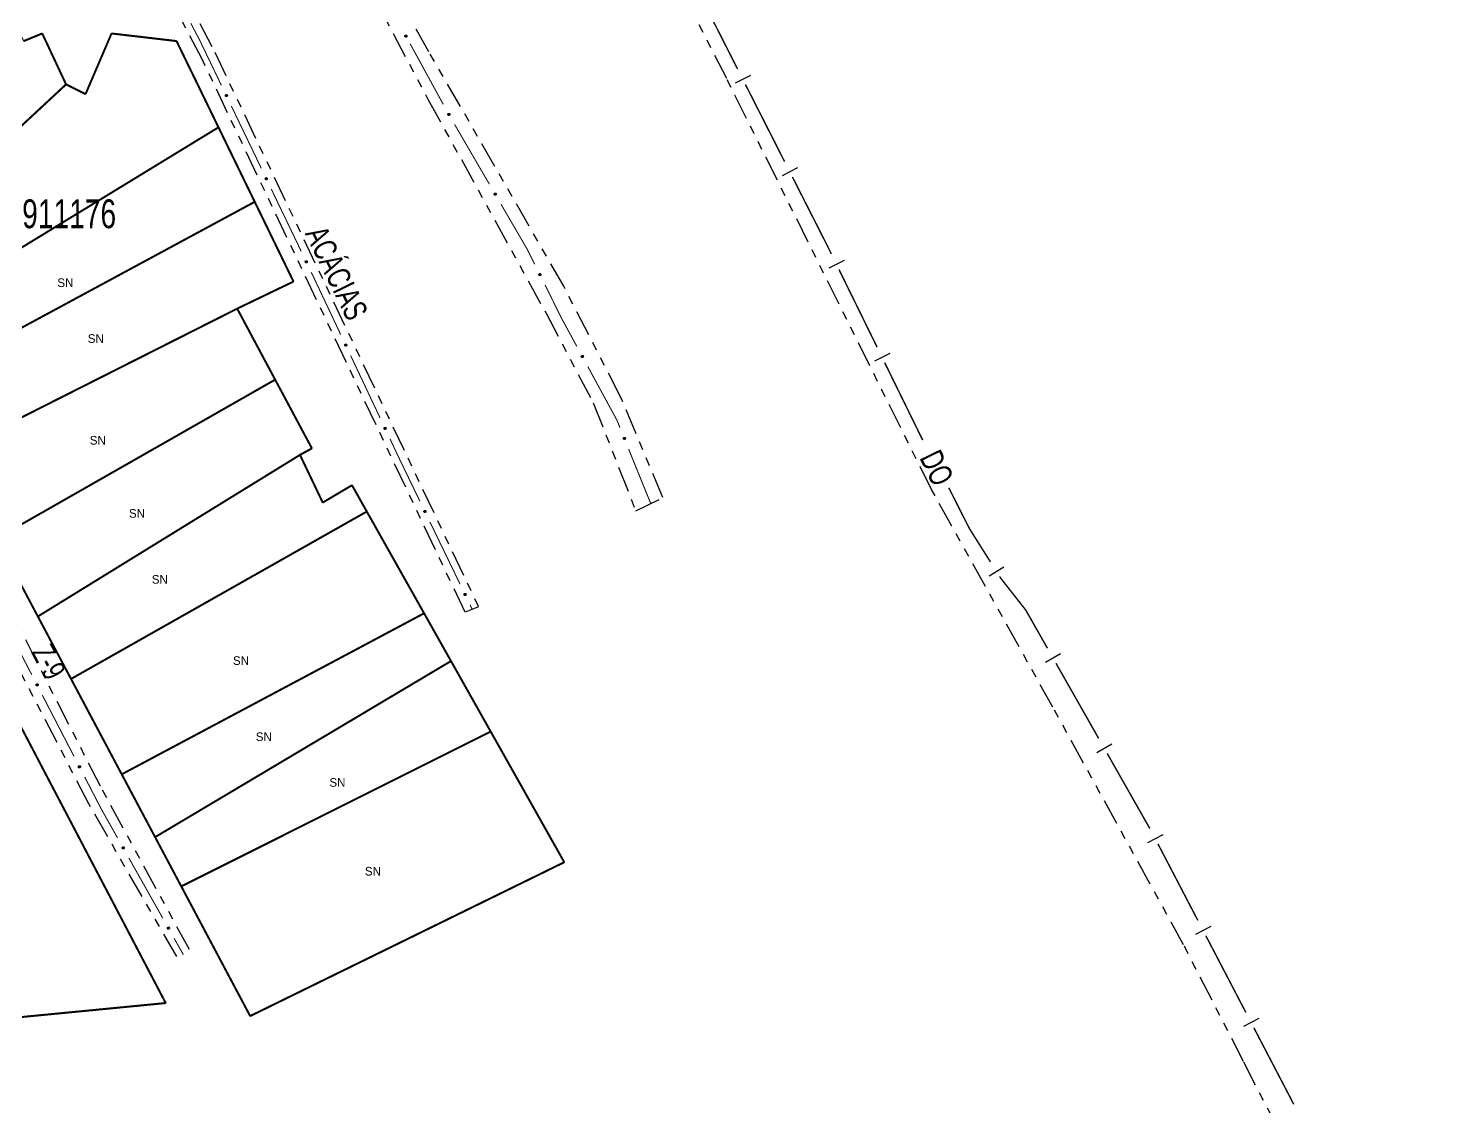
# Model space of a CAD drawing. Extents: x 205807 to 207855, y 4874692 to 4876446.
# Drawn here: x 207431.4 to 207676.4, y 4875277.3 to 4875464.5 of the extents above; entities that cross this region are included whole.
import ezdxf
from ezdxf.enums import TextEntityAlignment as Align

# ---------------------------------------------------------------- set-up
doc = ezdxf.new("R2010")
doc.units = 0
doc.header["$LTSCALE"] = 1.5
doc.header["$MEASUREMENT"] = 0
doc.linetypes.add('TRACO_25', pattern=[8, 3, -1, 1, -1, 1, -1])
for name, color, linetype in [('CD_MALHA_LOTES', 7, 'CONTINUOUS'), ('CD_TXT_QUADRA', 7, 'CONTINUOUS'), ('LM-LIM-SETORES-BAIRROS', 250, 'CONTINUOUS'), ('RU-QUADRA', 210, 'CONTINUOUS'), ('SV-EIXO-RUA-N-PAV', 6, 'CONTINUOUS'), ('SV-RUA-NAO-PAV', 7, 'CONTINUOUS'), ('SV-TXT-RUA-N-PAV', 7, 'CONTINUOUS'), ('Th_NmrPort', 1, 'CONTINUOUS')]:
    doc.layers.add(name, color=color, linetype=linetype)
doc.styles.add('ARIAL', font='ARIAL.SHX')

msp = doc.modelspace()

# ---------------------------------------------------------------- linework, layer by layer
at = {"layer": 'CD_MALHA_LOTES', "linetype": 'Continuous', "const_width": 0.35, "flags": 128}
for points in [[(207430.587256, 4875462.253434), (207433.784058, 4875463.569765)], [(207433.784058, 4875463.569765), (207437.921097, 4875454.731546)], [(207441.305946, 4875453.039121), (207445.819079, 4875463.569765)], [(207445.819079, 4875463.569765), (207457.101912, 4875462.253434)], [(207457.101912, 4875462.253434), (207464.387436, 4875447.277635)], [(207398.431183, 4875427.464701), (207424.569745, 4875442.32043), (207437.921097, 4875454.731546)], [(207437.921097, 4875454.731546), (207441.305946, 4875453.039121)], [(207406.643737, 4875412.012132), (207464.387436, 4875447.277635)], [(207464.387436, 4875447.277635), (207470.679298, 4875434.344363)], [(207411.69988, 4875402.4986), (207470.679298, 4875434.344363)], [(207470.679298, 4875434.344363), (207477.41101, 4875420.506954)], [(207477.41101, 4875420.506954), (207467.632556, 4875415.805774)], [(207417.944582, 4875390.7487), (207467.632556, 4875415.805774)], [(207467.632556, 4875415.805774), (207474.227493, 4875403.476108)], [(207425.840514, 4875375.891881), (207474.227493, 4875403.476108)], [(207474.227493, 4875403.476108), (207480.607813, 4875391.547684)], [(207480.607813, 4875391.547684), (207478.539294, 4875390.419401)], [(207433.025272, 4875362.37319), (207478.539294, 4875390.419401)], [(207478.539294, 4875390.419401), (207482.488285, 4875382.145324)], [(207482.488285, 4875382.145324), (207487.56556, 4875385.154079)], [(207487.56556, 4875385.154079), (207490.139468, 4875380.584079)], [(207438.787684, 4875351.530758), (207490.139468, 4875380.584079)], [(207490.139468, 4875380.584079), (207500.087599, 4875362.921071)], [(207433.025272, 4875362.37319), (207425.840514, 4875375.891881)], [(207438.787684, 4875351.530758), (207433.025272, 4875362.37319)], [(207447.587161, 4875334.973848), (207500.087599, 4875362.921071)], [(207500.087599, 4875362.921071), (207504.757601, 4875354.629434)], [(207453.38118, 4875324.071943), (207504.757601, 4875354.629434)], [(207504.757601, 4875354.629434), (207511.64939, 4875342.392993)], [(207447.587161, 4875334.973848), (207438.787684, 4875351.530758)], [(207428.706783, 4875345.852212), (207455.22144, 4875295.267513)], [(207457.923425, 4875315.52535), (207511.64939, 4875342.392993)], [(207511.64939, 4875342.392993), (207524.422812, 4875319.713651)], [(207453.38118, 4875324.071943), (207447.587161, 4875334.973848)], [(207457.923425, 4875315.52535), (207453.38118, 4875324.071943)], [(207524.422812, 4875319.713651), (207469.889122, 4875293.010947)], [(207469.889122, 4875293.010947), (207457.923425, 4875315.52535)], [(207455.22144, 4875295.267513), (207423.857344, 4875292.224728)]]:
    msp.add_lwpolyline(points, dxfattribs=at)
at = {"layer": 'LM-LIM-SETORES-BAIRROS', "const_width": 0.25}
for points in [[(207554.518082, 4875457.395335), (207547.724798, 4875470.768865)], [(207562.670022, 4875441.3471), (207555.876738, 4875454.72063)], [(207570.142032, 4875426.637402), (207564.028679, 4875438.672394)], [(207570.362872, 4875426.187335), (207570.142032, 4875426.637402)], [(207570.803381, 4875425.289587), (207570.362872, 4875426.187335)], [(207578.732549, 4875409.130122), (207572.124909, 4875422.596343)], [(207586.661716, 4875392.970657), (207580.054077, 4875406.436878)], [(207591.53503, 4875384.01935), (207591.186359, 4875384.708265)], [(207594.780785, 4875377.606285), (207591.53503, 4875384.01935)], [(207595.214608, 4875376.919475), (207594.780785, 4875377.606285)], [(207598.418818, 4875371.846701), (207595.214608, 4875376.919475)], [(207600.235645, 4875368.970375), (207600.020923, 4875369.310314)], [(207600.605057, 4875368.500215), (207600.235645, 4875368.970375)], [(207604.563565, 4875363.462114), (207600.605057, 4875368.500215)], [(207604.85639, 4875362.94669), (207604.563565, 4875363.462114)], [(207608.314187, 4875356.860341), (207604.85639, 4875362.94669)], [(207617.205665, 4875341.209731), (207609.7961, 4875354.251906)], [(207626.097143, 4875325.55912), (207618.687578, 4875338.601295)], [(207634.436325, 4875309.60767), (207627.497835, 4875322.906443)], [(207642.762513, 4875293.649143), (207635.824023, 4875306.947916)], [(207651.088701, 4875277.690616), (207644.150211, 4875290.989389)]]:
    msp.add_lwpolyline(points, dxfattribs=at)
at = {"layer": 'LM-LIM-SETORES-BAIRROS'}
for points in [[(207556.761206, 4875456.291527), (207554.0865, 4875454.93287)], [(207564.913146, 4875440.243291), (207562.23844, 4875438.884634)], [(207573.031022, 4875424.154855), (207570.337778, 4875422.833327)], [(207580.960189, 4875407.99539), (207578.266945, 4875406.673862)], [(207600.755082, 4875370.956829), (207598.218695, 4875369.354723)], [(207610.606346, 4875355.862341), (207607.997911, 4875354.380428)], [(207619.497824, 4875340.21173), (207616.889389, 4875338.729817)], [(207628.365146, 4875324.486877), (207625.705391, 4875323.099179)], [(207636.691334, 4875308.52835), (207634.03158, 4875307.140652)], [(207645.017522, 4875292.569823), (207642.357768, 4875291.182125)]]:
    msp.add_lwpolyline(points, dxfattribs=at)
at = {"layer": 'RU-QUADRA', "linetype": 'Continuous', "const_width": 0.18, "flags": 128}
for points in [[(207394.576215, 4875529.19824), (207357.154821, 4875511.333756), (207398.431183, 4875427.464701), (207469.889122, 4875293.010947), (207524.422812, 4875319.713651), (207487.56556, 4875385.154079), (207482.488285, 4875382.145324), (207478.539294, 4875390.419401), (207480.607813, 4875391.547684), (207467.632556, 4875415.805774), (207477.41101, 4875420.506954), (207457.101912, 4875462.253434), (207445.819079, 4875463.569765), (207441.305946, 4875453.039121), (207437.921097, 4875454.731546), (207433.784058, 4875463.569765), (207430.587256, 4875462.253434), (207403.226387, 4875516.222983), (207402.098104, 4875515.282747)], [(207350.573168, 4875500.050923), (207347.75246, 4875502.495537), (207344.367611, 4875503.435773), (207342.299091, 4875503.435773), (207283.440315, 4875473.160172), (207339.38436, 4875365.409122), (207337.503888, 4875364.280839), (207379.626462, 4875287.933672), (207455.22144, 4875295.267513), (207428.706783, 4875345.852212), (207424.19365, 4875356.006762)]]:
    msp.add_lwpolyline(points, close=True, dxfattribs=at)
at = {"layer": 'SV-EIXO-RUA-N-PAV', "const_width": 0.18}
for points in [[(207459.581652, 4875465.342661), (207460.973991, 4875462.685332)], [(207460.973991, 4875462.685332), (207461.119812, 4875462.407027)], [(207461.119812, 4875462.407027), (207464.885176, 4875454.579814)], [(207497.658482, 4875461.790399), (207503.416231, 4875451.261945)], [(207466.619207, 4875450.975215), (207471.821299, 4875440.161416)], [(207505.38385, 4875447.779752), (207511.418731, 4875437.407664)], [(207473.55533, 4875436.556817), (207478.757422, 4875425.743018)], [(207513.430358, 4875433.950301), (207517.956518, 4875426.171235)], [(207517.956518, 4875426.171235), (207518.033505, 4875426.038918)], [(207518.033505, 4875426.038918), (207519.302231, 4875423.490337)], [(207480.489566, 4875422.137519), (207485.616646, 4875411.287955)], [(207521.084828, 4875419.909506), (207523.758724, 4875414.538261)], [(207523.758724, 4875414.538261), (207524.053305, 4875413.946514)], [(207524.053305, 4875413.946514), (207526.60393, 4875409.256198)], [(207487.325673, 4875407.671433), (207492.452754, 4875396.821869)], [(207528.514874, 4875405.742184), (207533.292234, 4875396.95715)], [(207533.292234, 4875396.95715), (207533.55825, 4875396.467975)], [(207533.55825, 4875396.467975), (207534.100514, 4875395.130553)], [(207494.161781, 4875393.205348), (207495.870808, 4875389.588826)], [(207535.603491, 4875391.423659), (207539.360933, 4875382.156425)], [(207495.870808, 4875389.588826), (207496.015769, 4875389.28207)], [(207496.015769, 4875389.28207), (207499.354951, 4875382.387402)], [(207539.360933, 4875382.156425), (207539.446036, 4875381.94653)], [(207501.098486, 4875378.787391), (207506.329092, 4875367.987355)], [(207508.072627, 4875364.387343), (207508.489432, 4875363.526733)], [(207426.445419, 4875362.913222), (207431.964268, 4875352.257599)], [(207433.803884, 4875348.705725), (207439.322733, 4875338.050101)], [(207441.162349, 4875334.498227), (207443.921773, 4875329.170415)], [(207443.921773, 4875329.170415), (207444.062243, 4875328.899201)], [(207444.062243, 4875328.899201), (207446.857972, 4875323.938153)], [(207448.821759, 4875320.453394), (207454.713118, 4875309.999118)], [(207456.676905, 4875306.51436), (207458.149745, 4875303.900791)], [(207458.149745, 4875303.900791), (207458.284063, 4875303.662442)]]:
    msp.add_lwpolyline(points, dxfattribs=at)
at = {"layer": 'SV-EIXO-RUA-N-PAV'}
for points in [[(207496.965448, 4875463.287086), (207497.012574, 4875463.274004), (207497.050401, 4875463.253123), (207497.076939, 4875463.226627), (207497.094284, 4875463.197098), (207497.108627, 4875463.16489), (207497.115923, 4875463.129228), (207497.115253, 4875463.087853), (207497.102461, 4875463.040487), (207497.078524, 4875463.003142), (207497.05394, 4875462.975735), (207497.02419, 4875462.955876), (207496.992669, 4875462.942467), (207496.955374, 4875462.936113), (207496.913451, 4875462.937201), (207496.866133, 4875462.951217), (207496.829189, 4875462.971942), (207496.804193, 4875462.998244), (207496.784417, 4875463.028278), (207496.770169, 4875463.061335), (207496.763209, 4875463.096384), (207496.764381, 4875463.138592), (207496.778832, 4875463.185111), (207496.799082, 4875463.222194), (207496.825027, 4875463.247552), (207496.855034, 4875463.266356), (207496.887164, 4875463.281135), (207496.922707, 4875463.289961), (207496.965448, 4875463.287086)], [(207465.789104, 4875452.954713), (207465.835485, 4875452.939196), (207465.872175, 4875452.916375), (207465.897298, 4875452.888534), (207465.913083, 4875452.858143), (207465.92573, 4875452.825232), (207465.93116, 4875452.789238), (207465.928339, 4875452.747954), (207465.913099, 4875452.701318), (207465.887252, 4875452.665269), (207465.861274, 4875452.639179), (207465.830532, 4875452.620894), (207465.798355, 4875452.609144), (207465.76078, 4875452.604739), (207465.71897, 4875452.608008), (207465.672447, 4875452.624466), (207465.63663, 4875452.647085), (207465.613038, 4875452.674653), (207465.594851, 4875452.705675), (207465.582342, 4875452.739429), (207465.577215, 4875452.774792), (207465.580582, 4875452.816882), (207465.597435, 4875452.862586), (207465.619587, 4875452.898566), (207465.646816, 4875452.922539), (207465.677761, 4875452.939756), (207465.710616, 4875452.952843), (207465.74657, 4875452.959808), (207465.789104, 4875452.954713)], [(207504.400926, 4875449.687983), (207504.448382, 4875449.676154), (207504.48675, 4875449.656284), (207504.513981, 4875449.630501), (207504.532103, 4875449.601442), (207504.547294, 4875449.569626), (207504.555533, 4875449.53417), (207504.555961, 4875449.492791), (207504.544429, 4875449.445103), (207504.521491, 4875449.407136), (207504.497642, 4875449.379087), (207504.468429, 4875449.358446), (207504.437274, 4875449.344206), (207504.400161, 4875449.336866), (207504.358224, 4875449.336842), (207504.310552, 4875449.349598), (207504.273071, 4875449.369336), (207504.247387, 4875449.394966), (207504.226821, 4875449.424466), (207504.211701, 4875449.457134), (207504.203814, 4875449.491985), (207504.203866, 4875449.534209), (207504.21708, 4875449.581095), (207504.23634, 4875449.618703), (207504.261602, 4875449.64474), (207504.291101, 4875449.664333), (207504.322827, 4875449.679957), (207504.358124, 4875449.689723), (207504.400926, 4875449.687983)], [(207472.725227, 4875438.536315), (207472.771608, 4875438.520798), (207472.808298, 4875438.497977), (207472.833421, 4875438.470136), (207472.849206, 4875438.439745), (207472.861853, 4875438.406834), (207472.867284, 4875438.37084), (207472.864462, 4875438.329556), (207472.849222, 4875438.28292), (207472.823375, 4875438.246871), (207472.797397, 4875438.220781), (207472.766655, 4875438.202496), (207472.734478, 4875438.190746), (207472.696903, 4875438.186341), (207472.655093, 4875438.18961), (207472.60857, 4875438.206068), (207472.572754, 4875438.228688), (207472.549161, 4875438.256255), (207472.530974, 4875438.287278), (207472.518465, 4875438.321031), (207472.513338, 4875438.356395), (207472.516705, 4875438.398484), (207472.533558, 4875438.444188), (207472.55571, 4875438.480168), (207472.582939, 4875438.504142), (207472.613884, 4875438.521359), (207472.646739, 4875438.534445), (207472.682694, 4875438.54141), (207472.725227, 4875438.536315)], [(207512.447433, 4875435.858532), (207512.49489, 4875435.846703), (207512.533258, 4875435.826833), (207512.560488, 4875435.80105), (207512.57861, 4875435.771991), (207512.593802, 4875435.740175), (207512.602041, 4875435.704719), (207512.602468, 4875435.66334), (207512.590937, 4875435.615652), (207512.567999, 4875435.577685), (207512.544149, 4875435.549636), (207512.514937, 4875435.528995), (207512.483782, 4875435.514755), (207512.446669, 4875435.507415), (207512.404731, 4875435.507391), (207512.357059, 4875435.520147), (207512.319578, 4875435.539885), (207512.293894, 4875435.565515), (207512.273329, 4875435.595015), (207512.258209, 4875435.627682), (207512.250322, 4875435.662534), (207512.250374, 4875435.704758), (207512.263587, 4875435.751644), (207512.282847, 4875435.789252), (207512.30811, 4875435.815289), (207512.337608, 4875435.834881), (207512.369334, 4875435.850506), (207512.404631, 4875435.860272), (207512.447433, 4875435.858532)], [(207479.66135, 4875424.117917), (207479.707732, 4875424.1024), (207479.744421, 4875424.079579), (207479.769544, 4875424.051738), (207479.785329, 4875424.021347), (207479.797976, 4875423.988436), (207479.803407, 4875423.952443), (207479.800585, 4875423.911158), (207479.785346, 4875423.864522), (207479.759498, 4875423.828473), (207479.73352, 4875423.802383), (207479.702778, 4875423.784098), (207479.670601, 4875423.772348), (207479.633026, 4875423.767944), (207479.591217, 4875423.771212), (207479.544693, 4875423.78767), (207479.508877, 4875423.81029), (207479.485284, 4875423.837857), (207479.467098, 4875423.86888), (207479.454589, 4875423.902634), (207479.449462, 4875423.937997), (207479.452828, 4875423.980087), (207479.469681, 4875424.02579), (207479.491833, 4875424.06177), (207479.519062, 4875424.085744), (207479.550007, 4875424.102961), (207479.582862, 4875424.116047), (207479.618817, 4875424.123012), (207479.66135, 4875424.117917)], [(207520.228043, 4875421.877603), (207520.27463, 4875421.862714), (207520.311625, 4875421.840392), (207520.337122, 4875421.812893), (207520.353317, 4875421.782718), (207520.366407, 4875421.749981), (207520.372324, 4875421.714064), (207520.37006, 4875421.672745), (207520.355453, 4875421.625907), (207520.330095, 4875421.589513), (207520.304472, 4875421.563073), (207520.27398, 4875421.544375), (207520.241965, 4875421.532191), (207520.204453, 4875421.527279), (207520.162603, 4875421.529981), (207520.115861, 4875421.54581), (207520.079742, 4875421.567943), (207520.055779, 4875421.595189), (207520.037175, 4875421.625963), (207520.024211, 4875421.659544), (207520.018606, 4875421.694835), (207520.021404, 4875421.736967), (207520.037637, 4875421.782894), (207520.059301, 4875421.81917), (207520.086203, 4875421.843509), (207520.116913, 4875421.861143), (207520.149588, 4875421.874672), (207520.185445, 4875421.882123), (207520.228043, 4875421.877603)], [(207486.509298, 4875409.656633), (207486.555571, 4875409.640795), (207486.592102, 4875409.617721), (207486.617032, 4875409.589706), (207486.632606, 4875409.559206), (207486.645025, 4875409.526209), (207486.650206, 4875409.490178), (207486.647098, 4875409.448915), (207486.631536, 4875409.402385), (207486.60544, 4875409.366516), (207486.579282, 4875409.340606), (207486.548414, 4875409.322535), (207486.516156, 4875409.311008), (207486.478552, 4875409.306864), (207486.436766, 4875409.310422), (207486.390357, 4875409.327202), (207486.354699, 4875409.350069), (207486.331297, 4875409.377799), (207486.313326, 4875409.408947), (207486.301051, 4875409.442786), (207486.296169, 4875409.478184), (207486.299827, 4875409.52025), (207486.316996, 4875409.565836), (207486.339397, 4875409.601661), (207486.366791, 4875409.625446), (207486.397855, 4875409.642448), (207486.430799, 4875409.655306), (207486.466802, 4875409.662022), (207486.509298, 4875409.656633)], [(207527.587466, 4875407.678004), (207527.634562, 4875407.66481), (207527.67234, 4875407.643841), (207527.698814, 4875407.617282), (207527.71609, 4875407.587712), (207527.730356, 4875407.55547), (207527.737568, 4875407.519791), (207527.7368, 4875407.478417), (207527.723896, 4875407.431082), (207527.699871, 4875407.393794), (207527.675222, 4875407.366445), (207527.645425, 4875407.346656), (207527.613872, 4875407.333322), (207527.576562, 4875407.327056), (207527.534642, 4875407.328244), (207527.487358, 4875407.342371), (207527.450463, 4875407.363183), (207527.425529, 4875407.389544), (207527.405825, 4875407.419625), (207527.391654, 4875407.452716), (207527.384777, 4875407.487781), (207527.386049, 4875407.529986), (207527.40061, 4875407.576471), (207527.420948, 4875407.613506), (207527.446952, 4875407.638803), (207527.477004, 4875407.657536), (207527.509168, 4875407.672238), (207527.544733, 4875407.680981), (207527.587466, 4875407.678004)], [(207493.345406, 4875395.190547), (207493.391679, 4875395.174709), (207493.42821, 4875395.151635), (207493.453139, 4875395.123621), (207493.468714, 4875395.093121), (207493.481133, 4875395.060123), (207493.486314, 4875395.024093), (207493.483206, 4875394.982829), (207493.467644, 4875394.936299), (207493.441547, 4875394.900431), (207493.41539, 4875394.874521), (207493.384521, 4875394.85645), (207493.352264, 4875394.844922), (207493.31466, 4875394.840778), (207493.272873, 4875394.844336), (207493.226465, 4875394.861116), (207493.190806, 4875394.883983), (207493.167405, 4875394.911713), (207493.149434, 4875394.942861), (207493.137159, 4875394.976701), (207493.132277, 4875395.012098), (207493.135935, 4875395.054164), (207493.153104, 4875395.09975), (207493.175505, 4875395.135576), (207493.202899, 4875395.15936), (207493.233963, 4875395.176362), (207493.266907, 4875395.189221), (207493.302909, 4875395.195937), (207493.345406, 4875395.190547)], [(207534.900029, 4875393.45162), (207534.945339, 4875393.433206), (207534.980514, 4875393.408114), (207535.003829, 4875393.378742), (207535.017664, 4875393.347415), (207535.028208, 4875393.313772), (207535.031355, 4875393.277507), (207535.025932, 4875393.236483), (207535.007778, 4875393.190902), (207534.979706, 4875393.156557), (207534.952133, 4875393.132159), (207534.920298, 4875393.115852), (207534.887443, 4875393.106157), (207534.849665, 4875393.104134), (207534.808145, 4875393.110035), (207534.762753, 4875393.129398), (207534.728437, 4875393.154234), (207534.706632, 4875393.183236), (207534.69044, 4875393.215345), (207534.680088, 4875393.249821), (207534.677204, 4875393.285438), (207534.683221, 4875393.327231), (207534.702926, 4875393.37178), (207534.727306, 4875393.406289), (207534.755994, 4875393.428496), (207534.787965, 4875393.443724), (207534.82158, 4875393.45471), (207534.857903, 4875393.459391), (207534.900029, 4875393.45162)], [(207500.263163, 4875380.764692), (207500.309586, 4875380.749297), (207500.346336, 4875380.726573), (207500.371532, 4875380.698799), (207500.387397, 4875380.668449), (207500.400131, 4875380.635572), (207500.405656, 4875380.599593), (207500.402943, 4875380.558301), (207500.387827, 4875380.511625), (207500.362075, 4875380.475508), (207500.336166, 4875380.449349), (207500.305472, 4875380.430984), (207500.273326, 4875380.419148), (207500.235763, 4875380.414645), (207500.193945, 4875380.417803), (207500.147378, 4875380.434138), (207500.111502, 4875380.456663), (207500.087837, 4875380.484168), (207500.069569, 4875380.515143), (207500.056971, 4875380.548864), (207500.051751, 4875380.584213), (207500.055006, 4875380.626312), (207500.071738, 4875380.67206), (207500.093796, 4875380.708098), (207500.120961, 4875380.732143), (207500.151861, 4875380.749442), (207500.184681, 4875380.762615), (207500.220617, 4875380.769675), (207500.263163, 4875380.764692)], [(207507.237304, 4875366.364644), (207507.283726, 4875366.34925), (207507.320476, 4875366.326526), (207507.345672, 4875366.298751), (207507.361537, 4875366.268402), (207507.374271, 4875366.235525), (207507.379797, 4875366.199545), (207507.377084, 4875366.158254), (207507.361968, 4875366.111577), (207507.336215, 4875366.075461), (207507.310307, 4875366.049302), (207507.279613, 4875366.030936), (207507.247467, 4875366.019101), (207507.209904, 4875366.014597), (207507.168086, 4875366.017755), (207507.121518, 4875366.034091), (207507.085643, 4875366.056616), (207507.061977, 4875366.084121), (207507.043709, 4875366.115095), (207507.031111, 4875366.148816), (207507.025891, 4875366.184166), (207507.029146, 4875366.226264), (207507.045879, 4875366.272012), (207507.067936, 4875366.30805), (207507.095101, 4875366.332096), (207507.126001, 4875366.349394), (207507.158821, 4875366.362567), (207507.194757, 4875366.369627), (207507.237304, 4875366.364644)], [(207432.915745, 4875350.659872), (207432.962564, 4875350.64573), (207432.999911, 4875350.624002), (207433.025844, 4875350.596914), (207433.042519, 4875350.567002), (207433.056131, 4875350.534478), (207433.062621, 4875350.49866), (207433.061019, 4875350.457311), (207433.047162, 4875350.410245), (207433.022389, 4875350.37345), (207432.997192, 4875350.346604), (207432.967003, 4875350.327421), (207432.935187, 4875350.314726), (207432.897758, 4875350.309215), (207432.85587, 4875350.311249), (207432.808881, 4875350.326328), (207432.772413, 4875350.34788), (207432.748017, 4875350.37474), (207432.728924, 4875350.405213), (207432.715424, 4875350.438583), (207432.709256, 4875350.473779), (207432.71138, 4875350.51595), (207432.726877, 4875350.562131), (207432.747958, 4875350.598749), (207432.774468, 4875350.623515), (207432.804892, 4875350.641638), (207432.837346, 4875350.655687), (207432.87308, 4875350.66371), (207432.915745, 4875350.659872)], [(207440.27421, 4875336.452374), (207440.321029, 4875336.438232), (207440.358376, 4875336.416504), (207440.384309, 4875336.389416), (207440.400984, 4875336.359504), (207440.414596, 4875336.326981), (207440.421086, 4875336.291163), (207440.419484, 4875336.249813), (207440.405627, 4875336.202748), (207440.380854, 4875336.165952), (207440.355657, 4875336.139107), (207440.325468, 4875336.119923), (207440.293652, 4875336.107229), (207440.256223, 4875336.101718), (207440.214335, 4875336.103751), (207440.167346, 4875336.11883), (207440.130878, 4875336.140383), (207440.106482, 4875336.167242), (207440.087389, 4875336.197715), (207440.073889, 4875336.231085), (207440.067721, 4875336.266281), (207440.069845, 4875336.308452), (207440.085342, 4875336.354633), (207440.106423, 4875336.391251), (207440.132933, 4875336.416017), (207440.163357, 4875336.43414), (207440.195811, 4875336.44819), (207440.231545, 4875336.456212), (207440.27421, 4875336.452374)], [(207447.865227, 4875322.37499), (207447.912516, 4875322.362509), (207447.950606, 4875322.342111), (207447.977479, 4875322.315955), (207447.995199, 4875322.28665), (207448.00995, 4875322.254627), (207448.0177, 4875322.219061), (207448.017557, 4875322.17768), (207448.005369, 4875322.130155), (207447.98191, 4875322.092509), (207447.957676, 4875322.064791), (207447.928182, 4875322.044554), (207447.896834, 4875322.030745), (207447.859623, 4875322.023917), (207447.81769, 4875322.024471), (207447.770198, 4875322.037883), (207447.732992, 4875322.058136), (207447.707664, 4875322.084118), (207447.687507, 4875322.113898), (207447.672839, 4875322.146771), (207447.665433, 4875322.181727), (207447.666067, 4875322.223947), (207447.679925, 4875322.270646), (207447.699701, 4875322.307985), (207447.725321, 4875322.333671), (207447.755086, 4875322.352856), (207447.787025, 4875322.368042), (207447.822453, 4875322.37732), (207447.865227, 4875322.37499)], [(207455.720373, 4875308.435956), (207455.767662, 4875308.423474), (207455.805752, 4875308.403077), (207455.832625, 4875308.376921), (207455.850345, 4875308.347616), (207455.865097, 4875308.315593), (207455.872846, 4875308.280026), (207455.872703, 4875308.238646), (207455.860516, 4875308.191121), (207455.837056, 4875308.153474), (207455.812823, 4875308.125757), (207455.783329, 4875308.10552), (207455.75198, 4875308.091711), (207455.714769, 4875308.084883), (207455.672836, 4875308.085437), (207455.625344, 4875308.098849), (207455.588139, 4875308.119101), (207455.56281, 4875308.145083), (207455.542653, 4875308.174863), (207455.527985, 4875308.207736), (207455.520579, 4875308.242693), (207455.521213, 4875308.284913), (207455.535072, 4875308.331612), (207455.554848, 4875308.36895), (207455.580467, 4875308.394637), (207455.610233, 4875308.413821), (207455.642171, 4875308.429008), (207455.677599, 4875308.438286), (207455.720373, 4875308.435956)]]:
    msp.add_lwpolyline(points, close=True, dxfattribs=at)
for points in [[(207496.763209, 4875463.096384), (207496.866133, 4875462.951217)], [(207496.764381, 4875463.138592), (207496.913451, 4875462.937201)], [(207496.768524, 4875463.113798), (207496.885662, 4875462.950793)], [(207496.769329, 4875463.075357), (207496.844153, 4875462.966973)], [(207496.770169, 4875463.061335), (207496.829189, 4875462.971942)], [(207496.774791, 4875463.159216), (207496.932502, 4875462.939083)], [(207496.778832, 4875463.185111), (207496.955374, 4875462.936113)], [(207496.78912, 4875463.201268), (207496.970831, 4875462.942936)], [(207496.799082, 4875463.222194), (207496.992669, 4875462.942467)], [(207496.813045, 4875463.231459), (207497.006541, 4875462.951578)], [(207496.825027, 4875463.247552), (207497.02419, 4875462.955876)], [(207496.840898, 4875463.254468), (207497.035929, 4875462.966094)], [(207496.855034, 4875463.266356), (207497.05394, 4875462.975735)], [(207496.873877, 4875463.270948), (207497.06541, 4875462.994659)], [(207496.887164, 4875463.281135), (207497.078524, 4875463.003142)], [(207496.907081, 4875463.28133), (207497.08868, 4875463.026047)], [(207496.922707, 4875463.289961), (207497.102461, 4875463.040487)], [(207496.942903, 4875463.286923), (207497.105515, 4875463.066359)], [(207496.965448, 4875463.287086), (207497.115253, 4875463.087853)], [(207496.990828, 4875463.278917), (207497.11167, 4875463.114827)], [(207497.012574, 4875463.274004), (207497.115923, 4875463.129228)], [(207497.034189, 4875463.262194), (207497.107162, 4875463.154353)], [(207497.050401, 4875463.253123), (207497.108627, 4875463.16489)], [(207465.577215, 4875452.774792), (207465.672447, 4875452.624466)], [(207465.580582, 4875452.816882), (207465.71897, 4875452.608008)], [(207465.582233, 4875452.753475), (207465.651316, 4875452.641345)], [(207465.582342, 4875452.739429), (207465.63663, 4875452.647085)], [(207465.58343, 4875452.791906), (207465.691927, 4875452.623026)], [(207465.592051, 4875452.836937), (207465.738094, 4875452.608895)], [(207465.597435, 4875452.862586), (207465.76078, 4875452.604739)], [(207465.608549, 4875452.878186), (207465.776572, 4875452.610749)], [(207465.619587, 4875452.898566), (207465.798355, 4875452.609144)], [(207465.634013, 4875452.907092), (207465.812683, 4875452.617521)], [(207465.646816, 4875452.922539), (207465.830532, 4875452.620894)], [(207465.663026, 4875452.92862), (207465.842786, 4875452.630488)], [(207465.677761, 4875452.939756), (207465.861274, 4875452.639179)], [(207465.696818, 4875452.943361), (207465.873713, 4875452.65748)], [(207465.710616, 4875452.952843), (207465.887252, 4875452.665269)], [(207465.730516, 4875452.952002), (207465.898586, 4875452.687615)], [(207465.74657, 4875452.959808), (207465.913099, 4875452.701318)], [(207465.766581, 4875452.955723), (207465.917496, 4875452.726996)], [(207465.789104, 4875452.954713), (207465.928339, 4875452.747954)], [(207465.814025, 4875452.945234), (207465.926164, 4875452.775078)], [(207465.835485, 4875452.939196), (207465.93116, 4875452.789238)], [(207465.856456, 4875452.926277), (207465.923719, 4875452.814785)], [(207465.872175, 4875452.916375), (207465.92573, 4875452.825232)], [(207504.250052, 4875449.628335), (207504.450901, 4875449.353682)], [(207504.261602, 4875449.64474), (207504.468429, 4875449.358446)], [(207504.277285, 4875449.652074), (207504.479893, 4875449.368972)], [(207504.291101, 4875449.664333), (207504.497642, 4875449.379087)], [(207504.309816, 4875449.669422), (207504.508606, 4875449.398308)], [(207504.322827, 4875449.679957), (207504.521491, 4875449.407136)], [(207504.342732, 4875449.680681), (207504.531036, 4875449.430303)], [(207504.358124, 4875449.689723), (207504.544429, 4875449.445103)], [(207504.378393, 4875449.687222), (207504.546797, 4875449.471047)], [(207504.400926, 4875449.687983), (207504.555961, 4875449.492791)], [(207504.426514, 4875449.680489), (207504.551664, 4875449.519661)], [(207504.448382, 4875449.676154), (207504.555533, 4875449.53417)], [(207504.470303, 4875449.664922), (207504.546109, 4875449.559053)], [(207504.48675, 4875449.656284), (207504.547294, 4875449.569626)], [(207504.203814, 4875449.491985), (207504.310552, 4875449.349598)], [(207504.203866, 4875449.534209), (207504.358224, 4875449.336842)], [(207504.208666, 4875449.509534), (207504.330085, 4875449.349692)], [(207504.21049, 4875449.471128), (207504.288162, 4875449.364766)], [(207504.211701, 4875449.457134), (207504.273071, 4875449.369336)], [(207504.213726, 4875449.555103), (207504.377219, 4875449.339228)], [(207504.21708, 4875449.581095), (207504.400161, 4875449.336866)], [(207504.226935, 4875449.597519), (207504.415432, 4875449.344096)], [(207504.23634, 4875449.618703), (207504.437274, 4875449.344206)], [(207472.513338, 4875438.356395), (207472.60857, 4875438.206068)], [(207472.516705, 4875438.398484), (207472.655093, 4875438.18961)], [(207472.518356, 4875438.335078), (207472.587439, 4875438.222948)], [(207472.518465, 4875438.321031), (207472.572754, 4875438.228688)], [(207472.519553, 4875438.373508), (207472.62805, 4875438.204629)], [(207472.528175, 4875438.418539), (207472.674217, 4875438.190497)], [(207472.533558, 4875438.444188), (207472.696903, 4875438.186341)], [(207472.544672, 4875438.459788), (207472.712695, 4875438.192351)], [(207472.55571, 4875438.480168), (207472.734478, 4875438.190746)], [(207472.570136, 4875438.488694), (207472.748806, 4875438.199123)], [(207472.582939, 4875438.504142), (207472.766655, 4875438.202496)], [(207472.599149, 4875438.510222), (207472.778909, 4875438.21209)], [(207472.613884, 4875438.521359), (207472.797397, 4875438.220781)], [(207472.632941, 4875438.524964), (207472.809836, 4875438.239082)], [(207472.646739, 4875438.534445), (207472.823375, 4875438.246871)], [(207472.666639, 4875438.533604), (207472.834709, 4875438.269217)], [(207472.682694, 4875438.54141), (207472.849222, 4875438.28292)], [(207472.702704, 4875438.537325), (207472.853619, 4875438.308598)], [(207472.725227, 4875438.536315), (207472.864462, 4875438.329556)], [(207472.750148, 4875438.526836), (207472.862287, 4875438.35668)], [(207472.771608, 4875438.520798), (207472.867284, 4875438.37084)], [(207472.79258, 4875438.507879), (207472.859842, 4875438.396387)], [(207472.808298, 4875438.497977), (207472.861853, 4875438.406834)], [(207512.250322, 4875435.662534), (207512.357059, 4875435.520147)], [(207512.250374, 4875435.704758), (207512.404731, 4875435.507391)], [(207512.255174, 4875435.680083), (207512.376592, 4875435.520241)], [(207512.256997, 4875435.641677), (207512.334669, 4875435.535315)], [(207512.258209, 4875435.627682), (207512.319578, 4875435.539885)], [(207512.260234, 4875435.725652), (207512.423727, 4875435.509777)], [(207512.263587, 4875435.751644), (207512.446669, 4875435.507415)], [(207512.273443, 4875435.768068), (207512.46194, 4875435.514645)], [(207512.282847, 4875435.789252), (207512.483782, 4875435.514755)], [(207512.296559, 4875435.798884), (207512.497408, 4875435.524231)], [(207512.30811, 4875435.815289), (207512.514937, 4875435.528995)], [(207512.323793, 4875435.822623), (207512.5264, 4875435.539521)], [(207512.337608, 4875435.834881), (207512.544149, 4875435.549636)], [(207512.356323, 4875435.839971), (207512.555113, 4875435.568857)], [(207512.369334, 4875435.850506), (207512.567999, 4875435.577685)], [(207512.389239, 4875435.85123), (207512.577543, 4875435.600852)], [(207512.404631, 4875435.860272), (207512.590937, 4875435.615652)], [(207512.424901, 4875435.857771), (207512.593304, 4875435.641596)], [(207512.447433, 4875435.858532), (207512.602468, 4875435.66334)], [(207512.473021, 4875435.851038), (207512.598171, 4875435.69021)], [(207512.49489, 4875435.846703), (207512.602041, 4875435.704719)], [(207512.51681, 4875435.83547), (207512.592617, 4875435.729602)], [(207512.533258, 4875435.826833), (207512.593802, 4875435.740175)], [(207479.449462, 4875423.937997), (207479.544693, 4875423.78767)], [(207479.452828, 4875423.980087), (207479.591217, 4875423.771212)], [(207479.454479, 4875423.91668), (207479.523563, 4875423.80455)], [(207479.454589, 4875423.902634), (207479.508877, 4875423.81029)], [(207479.455676, 4875423.955111), (207479.564173, 4875423.786231)], [(207479.464298, 4875424.000142), (207479.610341, 4875423.772099)], [(207479.469681, 4875424.02579), (207479.633026, 4875423.767944)], [(207479.480795, 4875424.04139), (207479.648818, 4875423.773953)], [(207479.491833, 4875424.06177), (207479.670601, 4875423.772348)], [(207479.506259, 4875424.070296), (207479.684929, 4875423.780725)], [(207479.519062, 4875424.085744), (207479.702778, 4875423.784098)], [(207479.535272, 4875424.091824), (207479.715032, 4875423.793693)], [(207479.550007, 4875424.102961), (207479.73352, 4875423.802383)], [(207479.569064, 4875424.106566), (207479.74596, 4875423.820684)], [(207479.582862, 4875424.116047), (207479.759498, 4875423.828473)], [(207479.602763, 4875424.115206), (207479.770832, 4875423.85082)], [(207479.618817, 4875424.123012), (207479.785346, 4875423.864522)], [(207479.638827, 4875424.118927), (207479.789742, 4875423.890201)], [(207479.66135, 4875424.117917), (207479.800585, 4875423.911158)], [(207479.686271, 4875424.108438), (207479.79841, 4875423.938282)], [(207479.707732, 4875424.1024), (207479.803407, 4875423.952443)], [(207479.728703, 4875424.089481), (207479.795965, 4875423.977989)], [(207479.744421, 4875424.079579), (207479.797976, 4875423.988436)], [(207520.018606, 4875421.694835), (207520.115861, 4875421.54581)], [(207520.021404, 4875421.736967), (207520.162603, 4875421.529981)], [(207520.023912, 4875421.673588), (207520.094504, 4875421.562402)], [(207520.024211, 4875421.659544), (207520.079742, 4875421.567943)], [(207520.024589, 4875421.712031), (207520.135359, 4875421.544634)], [(207520.032601, 4875421.757175), (207520.181713, 4875421.531127)], [(207520.037637, 4875421.782894), (207520.204453, 4875421.527279)], [(207520.04854, 4875421.798643), (207520.220162, 4875421.533501)], [(207520.059301, 4875421.81917), (207520.241965, 4875421.532191)], [(207520.07361, 4875421.82789), (207520.256179, 4875421.540761)], [(207520.086203, 4875421.843509), (207520.27398, 4875421.544375)], [(207520.10233, 4875421.849808), (207520.286103, 4875421.554134)], [(207520.116913, 4875421.861143), (207520.304472, 4875421.563073)], [(207520.135919, 4875421.865005), (207520.316663, 4875421.581541)], [(207520.149588, 4875421.874672), (207520.330095, 4875421.589513)], [(207520.169498, 4875421.8741), (207520.341126, 4875421.61201)], [(207520.185445, 4875421.882123), (207520.355453, 4875421.625907)], [(207520.205509, 4875421.878309), (207520.359502, 4875421.651643)], [(207520.228043, 4875421.877603), (207520.37006, 4875421.672745)], [(207520.25309, 4875421.868462), (207520.367519, 4875421.699837)], [(207520.27463, 4875421.862714), (207520.372324, 4875421.714064)], [(207520.295774, 4875421.85008), (207520.364537, 4875421.739508)], [(207520.311625, 4875421.840392), (207520.366407, 4875421.749981)], [(207486.296169, 4875409.478184), (207486.390357, 4875409.327202)], [(207486.299827, 4875409.52025), (207486.436766, 4875409.310422)], [(207486.301039, 4875409.456833), (207486.369344, 4875409.344227)], [(207486.301051, 4875409.442786), (207486.354699, 4875409.350069)], [(207486.302502, 4875409.495254), (207486.409827, 4875409.325627)], [(207486.311435, 4875409.540225), (207486.455896, 4875409.311177)], [(207486.316996, 4875409.565836), (207486.478552, 4875409.306864)], [(207486.328218, 4875409.581358), (207486.494385, 4875409.312764)], [(207486.339397, 4875409.601661), (207486.516156, 4875409.311008)], [(207486.353882, 4875409.610087), (207486.530542, 4875409.319286)], [(207486.366791, 4875409.625446), (207486.548414, 4875409.322535)], [(207486.383043, 4875409.631414), (207486.560734, 4875409.332044)], [(207486.397855, 4875409.642448), (207486.579282, 4875409.340606)], [(207486.416936, 4875409.645921), (207486.591848, 4875409.358821)], [(207486.430799, 4875409.655306), (207486.60544, 4875409.366516)], [(207486.450694, 4875409.654327), (207486.616928, 4875409.388783)], [(207486.466802, 4875409.662022), (207486.631536, 4875409.402385)], [(207486.486783, 4875409.657799), (207486.636111, 4875409.428033)], [(207486.509298, 4875409.656633), (207486.647098, 4875409.448915)], [(207486.534153, 4875409.646982), (207486.645111, 4875409.476053)], [(207486.555571, 4875409.640795), (207486.650206, 4875409.490178)], [(207486.576453, 4875409.627731), (207486.642941, 4875409.515776)], [(207486.592102, 4875409.617721), (207486.645025, 4875409.526209)], [(207527.384777, 4875407.487781), (207527.487358, 4875407.342371)], [(207527.386049, 4875407.529986), (207527.534642, 4875407.328244)], [(207527.390134, 4875407.505182), (207527.506886, 4875407.341901)], [(207527.390847, 4875407.46674), (207527.465415, 4875407.35818)], [(207527.391654, 4875407.452716), (207527.450463, 4875407.363183)], [(207527.396508, 4875407.550586), (207527.553698, 4875407.33008)], [(207527.40061, 4875407.576471), (207527.576562, 4875407.327056)], [(207527.410936, 4875407.592603), (207527.592036, 4875407.333843)], [(207527.420948, 4875407.613506), (207527.613872, 4875407.333322)], [(207527.434933, 4875407.622738), (207527.627766, 4875407.3424)], [(207527.446952, 4875407.638803), (207527.645425, 4875407.346656)], [(207527.46284, 4875407.645681), (207527.657188, 4875407.356847)], [(207527.477004, 4875407.657536), (207527.675222, 4875407.366445)], [(207527.495858, 4875407.662083), (207527.686736, 4875407.385341)], [(207527.509168, 4875407.672238), (207527.699871, 4875407.393794)], [(207527.529086, 4875407.672386), (207527.710081, 4875407.416675)], [(207527.544733, 4875407.680981), (207527.723896, 4875407.431082)], [(207527.564921, 4875407.677895), (207527.727012, 4875407.456947)], [(207527.587466, 4875407.678004), (207527.7368, 4875407.478417)], [(207527.612827, 4875407.669775), (207527.733281, 4875407.5054)], [(207527.634562, 4875407.66481), (207527.737568, 4875407.519791)], [(207527.656149, 4875407.652949), (207527.728866, 4875407.544936)], [(207527.67234, 4875407.643841), (207527.730356, 4875407.55547)], [(207493.132277, 4875395.012098), (207493.226465, 4875394.861116)], [(207493.135935, 4875395.054164), (207493.272873, 4875394.844336)], [(207493.137147, 4875394.990747), (207493.205452, 4875394.878141)], [(207493.137159, 4875394.976701), (207493.190806, 4875394.883983)], [(207493.13861, 4875395.029169), (207493.245935, 4875394.859542)], [(207493.147543, 4875395.074139), (207493.292003, 4875394.845091)], [(207493.153104, 4875395.09975), (207493.31466, 4875394.840778)], [(207493.164326, 4875395.115273), (207493.330493, 4875394.846678)], [(207493.175505, 4875395.135576), (207493.352264, 4875394.844922)], [(207493.189989, 4875395.144001), (207493.36665, 4875394.8532)], [(207493.202899, 4875395.15936), (207493.384521, 4875394.85645)], [(207493.219151, 4875395.165328), (207493.396842, 4875394.865959)], [(207493.233963, 4875395.176362), (207493.41539, 4875394.874521)], [(207493.253044, 4875395.179835), (207493.427955, 4875394.892735)], [(207493.266907, 4875395.189221), (207493.441547, 4875394.900431)], [(207493.286801, 4875395.188242), (207493.453036, 4875394.922698)], [(207493.302909, 4875395.195937), (207493.467644, 4875394.936299)], [(207493.322891, 4875395.191713), (207493.472218, 4875394.961947)], [(207493.345406, 4875395.190547), (207493.483206, 4875394.982829)], [(207493.370261, 4875395.180896), (207493.481219, 4875395.009967)], [(207493.391679, 4875395.174709), (207493.486314, 4875395.024093)], [(207493.41256, 4875395.161646), (207493.479049, 4875395.049691)], [(207493.42821, 4875395.151635), (207493.481133, 4875395.060123)], [(207534.677204, 4875393.285438), (207534.762753, 4875393.129398)], [(207534.680865, 4875393.263846), (207534.742731, 4875393.147578)], [(207534.683221, 4875393.327231), (207534.808145, 4875393.110035)], [(207534.684486, 4875393.302125), (207534.782104, 4875393.126732)], [(207534.695934, 4875393.346522), (207534.827287, 4875393.109713)], [(207534.702926, 4875393.37178), (207534.849665, 4875393.104134)], [(207534.715003, 4875393.386647), (207534.865805, 4875393.109134)], [(207534.727306, 4875393.406289), (207534.887443, 4875393.106157)], [(207534.742241, 4875393.413887), (207534.902272, 4875393.113613)], [(207534.755994, 4875393.428496), (207534.920298, 4875393.115852)], [(207534.772556, 4875393.43354), (207534.933133, 4875393.124653)], [(207534.787965, 4875393.443724), (207534.952133, 4875393.132159)], [(207534.807211, 4875393.446119), (207534.965703, 4875393.149638)], [(207534.82158, 4875393.45471), (207534.979706, 4875393.156557)], [(207534.841388, 4875393.452614), (207534.992428, 4875393.178143)], [(207534.857903, 4875393.459391), (207535.007778, 4875393.190902)], [(207534.877615, 4875393.454051), (207535.013787, 4875393.216252)], [(207534.900029, 4875393.45162), (207535.025932, 4875393.236483)], [(207534.924302, 4875393.440587), (207535.025474, 4875393.26369)], [(207534.945339, 4875393.433206), (207535.031355, 4875393.277507)], [(207534.965452, 4875393.418989), (207535.025541, 4875393.303472)], [(207534.980514, 4875393.408114), (207535.028208, 4875393.313772)], [(207534.680088, 4875393.249821), (207534.728437, 4875393.154234)], [(207500.051751, 4875380.584213), (207500.147378, 4875380.434138)], [(207500.055006, 4875380.626312), (207500.193945, 4875380.417803)], [(207500.056824, 4875380.562909), (207500.126203, 4875380.450962)], [(207500.056971, 4875380.548864), (207500.111502, 4875380.456663)], [(207500.05792, 4875380.601343), (207500.166862, 4875380.43275)], [(207500.066423, 4875380.646397), (207500.213067, 4875380.418741)], [(207500.071738, 4875380.67206), (207500.235763, 4875380.414645)], [(207500.082811, 4875380.687689), (207500.251539, 4875380.420696)], [(207500.093796, 4875380.708098), (207500.273326, 4875380.419148)], [(207500.108199, 4875380.716662), (207500.287632, 4875380.427563)], [(207500.120961, 4875380.732143), (207500.305472, 4875380.430984)], [(207500.137155, 4875380.738266), (207500.317701, 4875380.44061)], [(207500.151861, 4875380.749442), (207500.336166, 4875380.449349)], [(207500.170908, 4875380.753097), (207500.348557, 4875380.467683)], [(207500.184681, 4875380.762615), (207500.362075, 4875380.475508)], [(207500.204583, 4875380.761826), (207500.37335, 4875380.497884)], [(207500.220617, 4875380.769675), (207500.387827, 4875380.511625)], [(207500.240638, 4875380.765643), (207500.392156, 4875380.537315)], [(207500.263163, 4875380.764692), (207500.402943, 4875380.558301)], [(207500.288109, 4875380.755279), (207500.400697, 4875380.585419)], [(207500.309586, 4875380.749297), (207500.405656, 4875380.599593)], [(207500.330591, 4875380.736434), (207500.398147, 4875380.62512)], [(207500.346336, 4875380.726573), (207500.400131, 4875380.635572)], [(207507.067936, 4875366.30805), (207507.247467, 4875366.019101)], [(207507.082339, 4875366.316614), (207507.261773, 4875366.027516)], [(207507.095101, 4875366.332096), (207507.279613, 4875366.030936)], [(207507.111295, 4875366.338219), (207507.291841, 4875366.040563)], [(207507.126001, 4875366.349394), (207507.310307, 4875366.049302)], [(207507.145048, 4875366.35305), (207507.322697, 4875366.067636)], [(207507.158821, 4875366.362567), (207507.336215, 4875366.075461)], [(207507.178724, 4875366.361779), (207507.34749, 4875366.097837)], [(207507.194757, 4875366.369627), (207507.361968, 4875366.111577)], [(207507.214779, 4875366.365595), (207507.366296, 4875366.137267)], [(207507.237304, 4875366.364644), (207507.377084, 4875366.158254)], [(207507.26225, 4875366.355231), (207507.374838, 4875366.185372)], [(207507.283726, 4875366.34925), (207507.379797, 4875366.199545)], [(207507.304731, 4875366.336386), (207507.372288, 4875366.225072)], [(207507.320476, 4875366.326526), (207507.374271, 4875366.235525)], [(207507.025891, 4875366.184166), (207507.121518, 4875366.034091)], [(207507.029146, 4875366.226264), (207507.168086, 4875366.017755)], [(207507.030965, 4875366.162862), (207507.100344, 4875366.050915)], [(207507.031111, 4875366.148816), (207507.085643, 4875366.056616)], [(207507.03206, 4875366.201296), (207507.141003, 4875366.032703)], [(207507.040563, 4875366.246349), (207507.187207, 4875366.018693)], [(207507.045879, 4875366.272012), (207507.209904, 4875366.014597)], [(207507.056952, 4875366.287641), (207507.22568, 4875366.020648)], [(207432.709256, 4875350.473779), (207432.808881, 4875350.326328)], [(207432.71138, 4875350.51595), (207432.85587, 4875350.311249)], [(207432.714901, 4875350.452619), (207432.787262, 4875350.342576)], [(207432.714963, 4875350.491069), (207432.828395, 4875350.325463)], [(207432.715424, 4875350.438583), (207432.772413, 4875350.34788)], [(207432.722253, 4875350.536334), (207432.87496, 4875350.3127)], [(207432.726877, 4875350.562131), (207432.897758, 4875350.309215)], [(207432.737526, 4875350.578052), (207432.913366, 4875350.315688)], [(207432.747958, 4875350.598749), (207432.935187, 4875350.314726)], [(207432.762126, 4875350.607696), (207432.949261, 4875350.323523)], [(207432.774468, 4875350.623515), (207432.967003, 4875350.327421)], [(207432.790491, 4875350.630071), (207432.978969, 4875350.337372)], [(207432.804892, 4875350.641638), (207432.997192, 4875350.346604)], [(207432.823834, 4875350.645803), (207433.009086, 4875350.365264)], [(207432.837346, 4875350.655687), (207433.022389, 4875350.37345)], [(207432.857263, 4875350.655434), (207433.033059, 4875350.396121)], [(207432.87308, 4875350.66371), (207433.047162, 4875350.410245)], [(207432.893202, 4875350.660218), (207433.050799, 4875350.436042)], [(207432.915745, 4875350.659872), (207433.061019, 4875350.457311)], [(207432.940934, 4875350.651133), (207433.058045, 4875350.484359)], [(207432.962564, 4875350.64573), (207433.062621, 4875350.49866)], [(207432.983907, 4875350.633436), (207433.054429, 4875350.523977)], [(207432.999911, 4875350.624002), (207433.056131, 4875350.534478)], [(207440.067721, 4875336.266281), (207440.167346, 4875336.11883)], [(207440.069845, 4875336.308452), (207440.214335, 4875336.103751)], [(207440.073366, 4875336.245122), (207440.145727, 4875336.135078)], [(207440.073429, 4875336.283571), (207440.18686, 4875336.117966)], [(207440.073889, 4875336.231085), (207440.130878, 4875336.140383)], [(207440.080718, 4875336.328837), (207440.233425, 4875336.105202)], [(207440.085342, 4875336.354633), (207440.256223, 4875336.101718)], [(207440.095991, 4875336.370554), (207440.271831, 4875336.10819)], [(207440.106423, 4875336.391251), (207440.293652, 4875336.107229)], [(207440.120591, 4875336.400199), (207440.307727, 4875336.116025)], [(207440.132933, 4875336.416017), (207440.325468, 4875336.119923)], [(207440.148957, 4875336.422573), (207440.337434, 4875336.129875)], [(207440.163357, 4875336.43414), (207440.355657, 4875336.139107)], [(207440.182299, 4875336.438305), (207440.367551, 4875336.157767)], [(207440.195811, 4875336.44819), (207440.380854, 4875336.165952)], [(207440.215728, 4875336.447936), (207440.391524, 4875336.188623)], [(207440.231545, 4875336.456212), (207440.405627, 4875336.202748)], [(207440.251667, 4875336.45272), (207440.409264, 4875336.228545)], [(207440.27421, 4875336.452374), (207440.419484, 4875336.249813)], [(207440.299399, 4875336.443635), (207440.41651, 4875336.276861)], [(207440.321029, 4875336.438232), (207440.421086, 4875336.291163)], [(207440.342372, 4875336.425938), (207440.412894, 4875336.316479)], [(207440.358376, 4875336.416504), (207440.414596, 4875336.326981)], [(207447.666067, 4875322.223947), (207447.81769, 4875322.024471)], [(207447.670526, 4875322.199208), (207447.78973, 4875322.037708)], [(207447.676214, 4875322.244702), (207447.836716, 4875322.026595)], [(207447.679925, 4875322.270646), (207447.859623, 4875322.023917)], [(207447.690006, 4875322.286933), (207447.874993, 4875322.030936)], [(207447.699701, 4875322.307985), (207447.896834, 4875322.030745)], [(207447.713545, 4875322.317427), (207447.91059, 4875322.040033)], [(207447.725321, 4875322.333671), (207447.928182, 4875322.044554)], [(207447.741103, 4875322.340788), (207447.93979, 4875322.054922)], [(207447.755086, 4875322.352856), (207447.957676, 4875322.064791)], [(207447.773869, 4875322.357687), (207447.968904, 4875322.083859)], [(207447.787025, 4875322.368042), (207447.98191, 4875322.092509)], [(207447.806938, 4875322.368491), (207447.991773, 4875322.115542)], [(207447.822453, 4875322.37732), (207448.005369, 4875322.130155)], [(207447.842686, 4875322.37454), (207448.008094, 4875322.156065)], [(207447.865227, 4875322.37499), (207448.017557, 4875322.17768)], [(207447.890709, 4875322.367145), (207448.013631, 4875322.204607)], [(207447.912516, 4875322.362509), (207448.0177, 4875322.219061)], [(207447.934279, 4875322.350975), (207448.008619, 4875322.244072)], [(207447.950606, 4875322.342111), (207448.00995, 4875322.254627)], [(207447.665433, 4875322.181727), (207447.770198, 4875322.037883)], [(207447.67182, 4875322.16078), (207447.748019, 4875322.053358)], [(207447.672839, 4875322.146771), (207447.732992, 4875322.058136)], [(207455.520579, 4875308.242693), (207455.625344, 4875308.098849)], [(207455.521213, 4875308.284913), (207455.672836, 4875308.085437)], [(207455.525673, 4875308.260174), (207455.644877, 4875308.098673)], [(207455.526966, 4875308.221746), (207455.603165, 4875308.114324)], [(207455.527985, 4875308.207736), (207455.588139, 4875308.119101)], [(207455.53136, 4875308.305668), (207455.691862, 4875308.087561)], [(207455.535072, 4875308.331612), (207455.714769, 4875308.084883)], [(207455.545152, 4875308.347899), (207455.730139, 4875308.091902)], [(207455.554848, 4875308.36895), (207455.75198, 4875308.091711)], [(207455.568691, 4875308.378393), (207455.765736, 4875308.100998)], [(207455.580467, 4875308.394637), (207455.783329, 4875308.10552)], [(207455.596249, 4875308.401754), (207455.794936, 4875308.115887)], [(207455.610233, 4875308.413821), (207455.812823, 4875308.125757)], [(207455.629016, 4875308.418653), (207455.824051, 4875308.144825)], [(207455.642171, 4875308.429008), (207455.837056, 4875308.153474)], [(207455.662084, 4875308.429457), (207455.84692, 4875308.176507)], [(207455.677599, 4875308.438286), (207455.860516, 4875308.191121)], [(207455.697832, 4875308.435506), (207455.86324, 4875308.21703)], [(207455.720373, 4875308.435956), (207455.872703, 4875308.238646)], [(207455.745856, 4875308.42811), (207455.868777, 4875308.265572)], [(207455.767662, 4875308.423474), (207455.872846, 4875308.280026)], [(207455.789426, 4875308.411941), (207455.863766, 4875308.305038)], [(207455.805752, 4875308.403077), (207455.865097, 4875308.315593)]]:
    msp.add_lwpolyline(points, dxfattribs=at)
at = {"layer": 'SV-RUA-NAO-PAV', "linetype": 'TRACO_25'}
for points in [[(207676.436786, 4875228.705295, 8.252453), (207675.031672, 4875230.572661, 8.327524), (207669.83398, 4875236.426223, 8.427619), (207665.960369, 4875240.454011, 8.577762), (207662.389505, 4875247.055429, 8.577762), (207649.929181, 4875270.33528, 9.228381), (207642.377999, 4875285.10593, 10.229333), (207631.951808, 4875305.391693, 10.229333), (207609.252357, 4875346.601008, 9.803928), (207588.200621, 4875384.384821, 9.728857), (207552.622362, 4875455.746722, 9.453595), (207525.3319, 4875509.15638, 9.478619), (207511.064047, 4875535.609804, 9.116693), (207475.050231, 4875603.886333, 9.116693), (207453.629366, 4875644.496925, 8.354462), (207401.888693, 4875749.220715, 7.59223), (207352.522704, 4875842.056278, 6.707058), (207350.762315, 4875845.214969, 6.707058), (207348.773001, 4875846.379824, 6.707058)], [(207459.335405, 4875304.562821, 6.525811), (207443.878094, 4875332.919047, 7.651882), (207421.281726, 4875377.177031, 8.002214), (207396.533178, 4875420.687753, 8.452643), (207379.407239, 4875456.617852, 8.077286), (207355.313404, 4875504.451108, 7.852072), (207348.121998, 4875516.444697, 7.701929), (207335.573334, 4875537.010564, 7.701929), (207326.780369, 4875555.876576, 7.701929), (207319.678359, 4875569.57331, 7.701929), (207314.436399, 4875580.733612, 7.701929), (207309.143791, 4875589.70866, 7.701929), (207301.90747, 4875603.89035, 5.428475)], [(207382.058297, 4875603.888904, 7.616818), (207399.876792, 4875574.394606, 7.616818), (207405.456764, 4875562.924663, 7.616818), (207416.926706, 4875550.524726, 7.616818), (207463.736471, 4875460.315179, 7.616818), (207509.538741, 4875364.060663, 8.828), (207507.213752, 4875363.130668, 8.828), (207461.49792, 4875459.20132, 7.616818), (207417.790245, 4875542.703077, 7.616818), (207413.346187, 4875549.571167, 7.616818), (207407.185106, 4875557.045265, 7.616818), (207403.370433, 4875561.498498, 7.616818), (207397.892985, 4875572.296465, 7.616818), (207378.740536, 4875603.888904, 7.616818)], [(207422.404963, 4875603.887555, 8.77246), (207431.253715, 4875586.955565, 8.77246), (207464.833409, 4875519.994115, 8.846225), (207472.193141, 4875505.942937, 9.103262), (207500.759109, 4875452.181972, 9.103262), (207521.26107, 4875414.998543, 9.103262), (207529.4512, 4875399.470445, 9.103262), (207536.83758, 4875380.694553, 9.103262), (207541.543023, 4875383.013291, 9.103262), (207534.155456, 4875400.589663, 9.103262), (207524.342776, 4875419.693176, 9.103262), (207500.917345, 4875460.403514, 9.103262), (207477.018401, 4875502.938662, 9.103262), (207460.025758, 4875535.782244, 9.028191), (207430.938221, 4875593.866424, 8.919989), (207425.759146, 4875603.887477, 7.002115)], [(207457.132722, 4875303.340807, 6.525811), (207441.87369, 4875329.822556, 7.351596), (207422.722484, 4875366.854512, 7.651882), (207393.358082, 4875422.740536, 8.327524), (207367.242022, 4875474.749421, 8.002214), (207349.835904, 4875505.63185, 8.052262), (207347.010151, 4875506.784596, 8.027239), (207344.133426, 4875506.987778, 7.952167), (207339.629328, 4875505.893323, 7.827048), (207304.012851, 4875488.065832, 7.351596), (207276.129732, 4875473.453286, 6.876144), (207274.377276, 4875472.155791, 6.876144), (207274.375718, 4875470.581421, 6.876144), (207274.849651, 4875469.181441, 6.876144), (207290.310177, 4875444.073916, 7.126382), (207295.244455, 4875434.76641, 7.251501), (207321.049707, 4875387.386652, 7.426668), (207331.884883, 4875365.058265, 7.226477), (207348.166535, 4875335.476593, 6.025335)]]:
    msp.add_polyline3d(points, dxfattribs=at)

# ---------------------------------------------------------------- texts
at = {"layer": 'CD_TXT_QUADRA', "style": 'ARIAL', "width": 0.7}
msp.add_text('278911176', height=5, dxfattribs=at).set_placement((207422.145074, 4875429.769689))
at = {"layer": 'SV-TXT-RUA-N-PAV', "style": 'ARIAL', "width": 0.7}
for s, rotation, p in [('ACÁCIAS', 296, (207479.348532, 4875428.840363)), ('DO', 296, (207586.034861, 4875389.92183)), ('Z-9', 298, (207431.792766, 4875356.18081))]:
    msp.add_text(s, height=4, rotation=rotation, dxfattribs=at).set_placement(p)
at = {"layer": 'Th_NmrPort', "color": 1}
for p in [(207436.407525, 4875420.308827), (207441.69396, 4875410.61703), (207442.037823, 4875392.950502), (207448.839212, 4875380.265109), (207452.804038, 4875368.811167), (207466.901198, 4875354.714007), (207470.866024, 4875341.49792), (207483.641575, 4875333.568268), (207489.809082, 4875318.1495)]:
    msp.add_text('SN', height=1.5, dxfattribs=at).set_placement(p, align=Align.MIDDLE_LEFT)

doc.saveas('drawing.dxf')
